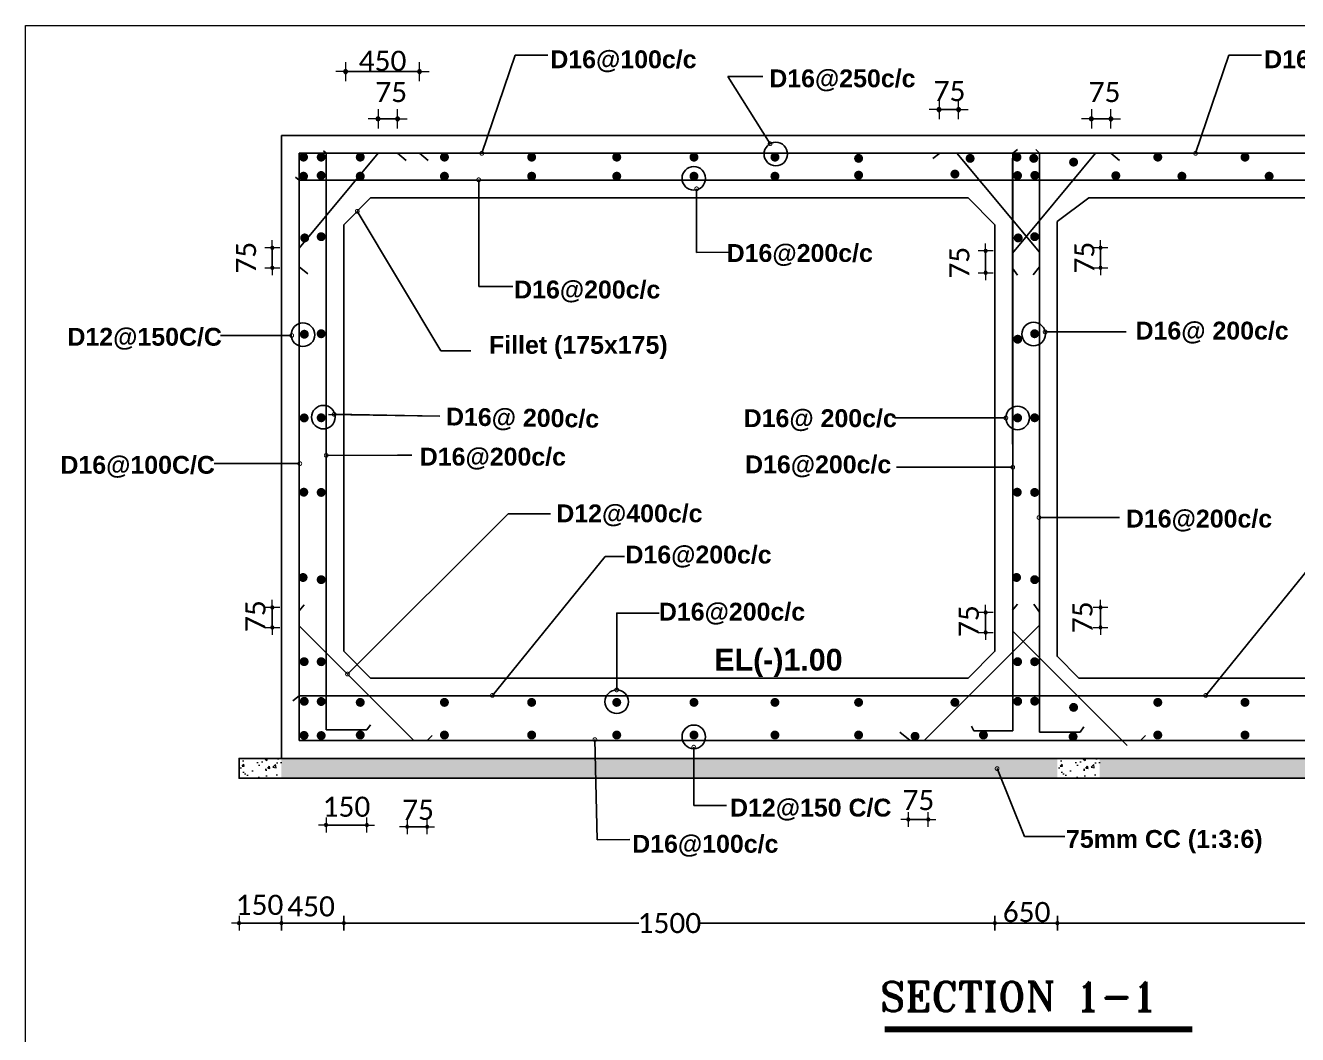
# Model space of a CAD drawing. Extents: x -545075 to 1728153, y -708141 to -305611.
# Drawn here: x 227677 to 248538, y -617406 to -600860 of the extents above; entities that cross this region are included whole.
import ezdxf

# ---------------------------------------------------------------- set-up
doc = ezdxf.new("R2010")
doc.units = 0
doc.header["$MEASUREMENT"] = 0
doc.layers.get('0').update_dxf_attribs({"linetype": 'CONTINUOUS'})
doc.layers.get('DEFPOINTS').update_dxf_attribs({"linetype": 'CONTINUOUS'})
doc.layers.add('Dim', color=7, linetype='CONTINUOUS', lineweight=9)
doc.layers.add('LINE', color=7, linetype='CONTINUOUS')
doc.styles.add('BIG', font='ROMANT.SHX')
doc.styles.add('cb', font='calibri.ttf')
doc.styles.add('Dim-1-8 M (Working)', font='arial.ttf', dxfattribs={"height": 200})
doc.styles.add('RB', font='sanssb__.ttf')
doc.dimstyles.new('Dim-1-100', dxfattribs={"dimtxt": 200, "dimasz": 325, "dimexe": 125, "dimexo": 125, "dimgap": 100, "dimtad": 1, "dimdec": 0, "dimzin": 3, "dimdsep": 46, "dimtxsty": 'Dim-1-8 M (Working)', "dimblk1": 'DOTSMALL', "dimblk2": 'DOTSMALL', "dimsah": 1, "dimcen": 10, "dimdle": 125.25, "dimclrd": 5, "dimclre": 5, "dimclrt": 5, "dimadec": 0, "dimazin": 0, "dimtfac": 1, "dimtdec": 0, "dimtix": 1, "dimtofl": 0, "dimtmove": 1, "dimatfit": 3, "dimldrblk": 'DOTSMALL', "dimfxl": 1, "dimfrac": 2, "dimtolj": 1, "dimtzin": 0, "dimarcsym": 0})
doc.dimstyles.new('FAHIM', dxfattribs={"dimscale": 0.6, "dimtxt": 150, "dimasz": 0.25, "dimexe": 0.18, "dimexo": 0.0625, "dimgap": 5, "dimtad": 1, "dimdec": 0, "dimrnd": 1, "dimzin": 12, "dimdsep": 46, "dimtxsty": 'cb', "dimblk1": 'FAHIM', "dimblk2": 'FAHIM', "dimsah": 1, "dimcen": -0.09, "dimse1": 1, "dimse2": 1, "dimclrd": 7, "dimclrt": 7, "dimadec": 0, "dimazin": 0, "dimtfac": 0.01, "dimtdec": 0, "dimtmove": 2, "dimatfit": 3, "dimldrblk": 'FAHIM', "dimfxl": 1, "dimtolj": 1, "dimtzin": 12, "dimarcsym": 0})

# ---------------------------------------------------------------- blocks, each defined once
blk = doc.blocks.new('FAHIM')
at = {"layer": 'Dim', "color": 7}
for p, q in [((-738, 0), (762, 0)), ((0, -750), (0, 750))]:
    blk.add_line(p, q, dxfattribs=at)
at = {"layer": 'Dim', "color": 7, "const_width": 150}
blk.add_lwpolyline([(-75, 0, 1), (75, 0, 1)], format="xyb", close=True, dxfattribs=at)
at = {"layer": 'Dim', "color": 7}
for points in [[(-148, -2, 1), (152, -2, 1)], [(-147, -1, 1), (153, -1, 1)]]:
    blk.add_lwpolyline(points, format="xyb", close=True, dxfattribs=at)
blk = doc.blocks.new('*D6')
at = {"layer": 'DEFPOINTS', "color": 0, "linetype": 'ByBlock', "lineweight": -2}
for p in [(232899, -611040), (243575, -611040), (243575, -615579)]:
    blk.add_point(p, dxfattribs=at)
at = {"layer": 'LINE', "color": 7, "linetype": 'ByBlock', "lineweight": -2}
for p, q in [((232899, -615579), (237735, -615579)), ((243575, -615579), (238739, -615579))]:
    blk.add_line(p, q, dxfattribs=at)
at = {"layer": 'LINE', "color": 7, "linetype": 'ByBlock', "lineweight": -2, "xscale": 0.162, "yscale": 0.162, "zscale": 0.162, "rotation": 180}
blk.add_blockref('FAHIM', (232899, -615579), dxfattribs=at)
at = {"layer": 'LINE', "color": 7, "linetype": 'ByBlock', "lineweight": -2, "xscale": 0.162, "yscale": 0.162, "zscale": 0.162}
blk.add_blockref('FAHIM', (243575, -615579), dxfattribs=at)
at = {"layer": 'LINE', "color": 7, "linetype": 'ByBlock', "lineweight": -2, "insert": (238237, -615579), "char_height": 156, "attachment_point": 5, "style": 'cb'}
blk.add_mtext('\\A1;{\\H2.115x;1500}', dxfattribs=at)
blk = doc.blocks.new('*D7')
at = {"layer": 'DEFPOINTS', "color": 0, "linetype": 'ByBlock', "lineweight": -2}
for p in [(232899, -611040), (231875, -612795), (232899, -615579)]:
    blk.add_point(p, dxfattribs=at)
at = {"layer": 'LINE', "color": 7, "linetype": 'ByBlock', "lineweight": -2}
blk.add_line((231875, -615579), (232899, -615579), dxfattribs=at)
at = {"layer": 'LINE', "color": 7, "linetype": 'ByBlock', "lineweight": -2, "xscale": 0.162, "yscale": 0.162, "zscale": 0.162, "rotation": 180}
blk.add_blockref('FAHIM', (231875, -615579), dxfattribs=at)
at = {"layer": 'LINE', "color": 7, "linetype": 'ByBlock', "lineweight": -2, "xscale": 0.162, "yscale": 0.162, "zscale": 0.162}
blk.add_blockref('FAHIM', (232899, -615579), dxfattribs=at)
at = {"layer": 'LINE', "color": 7, "linetype": 'ByBlock', "lineweight": -2, "insert": (232361, -615306), "char_height": 156, "attachment_point": 5, "style": 'cb'}
blk.add_mtext('\\A1;{\\H2.115x;450}', dxfattribs=at)
blk = doc.blocks.new('*D8')
at = {"layer": 'DEFPOINTS', "color": 0, "linetype": 'ByBlock', "lineweight": -2}
for p in [(243575, -611040), (244599, -611040), (244599, -615579)]:
    blk.add_point(p, dxfattribs=at)
at = {"layer": 'LINE', "color": 7, "linetype": 'ByBlock', "lineweight": -2}
blk.add_line((243575, -615579), (244599, -615579), dxfattribs=at)
at = {"layer": 'LINE', "color": 7, "linetype": 'ByBlock', "lineweight": -2, "xscale": 0.162, "yscale": 0.162, "zscale": 0.162, "rotation": 180}
blk.add_blockref('FAHIM', (243575, -615579), dxfattribs=at)
at = {"layer": 'LINE', "color": 7, "linetype": 'ByBlock', "lineweight": -2, "xscale": 0.162, "yscale": 0.162, "zscale": 0.162}
blk.add_blockref('FAHIM', (244599, -615579), dxfattribs=at)
at = {"layer": 'LINE', "color": 7, "linetype": 'ByBlock', "lineweight": -2, "insert": (244095, -615399), "char_height": 156, "attachment_point": 5, "style": 'cb'}
blk.add_mtext('\\A1;{\\H2.115x;650}', dxfattribs=at)
blk = doc.blocks.new('_DotSmall')
at = {"color": 0, "linetype": 'ByBlock', "const_width": 0.5}
blk.add_lwpolyline([(-0.0625, 0, 1), (0.0625, 0, 1)], format="xyb", close=True, dxfattribs=at)
blk = doc.blocks.new('*D9')
at = {"layer": 'DEFPOINTS', "color": 0, "linetype": 'ByBlock', "lineweight": -2}
for p in [(234138, -601617), (232928, -602170), (234138, -602957)]:
    blk.add_point(p, dxfattribs=at)
at = {"layer": 'LINE', "color": 7, "linetype": 'ByBlock', "lineweight": -2}
blk.add_line((232929, -601617), (234138, -601617), dxfattribs=at)
at = {"layer": 'LINE', "color": 7, "linetype": 'ByBlock', "lineweight": -2, "xscale": 0.21, "yscale": 0.21, "zscale": 0.21, "rotation": 180}
blk.add_blockref('FAHIM', (232928, -601617), dxfattribs=at)
at = {"layer": 'LINE', "color": 7, "linetype": 'ByBlock', "lineweight": -2, "xscale": 0.21, "yscale": 0.21, "zscale": 0.21}
blk.add_blockref('FAHIM', (234138, -601617), dxfattribs=at)
at = {"layer": 'LINE', "color": 7, "linetype": 'ByBlock', "lineweight": -2, "insert": (233533, -601442), "char_height": 180, "attachment_point": 5, "style": 'cb'}
blk.add_mtext('\\A1;{\\H1.833x;450}', dxfattribs=at)
blk = doc.blocks.new('*D10')
at = {"layer": 'DEFPOINTS', "color": 0, "linetype": 'ByBlock', "lineweight": -2}
for p in [(233779, -602392), (233459, -602699), (233779, -602948)]:
    blk.add_point(p, dxfattribs=at)
at = {"layer": 'LINE', "color": 7, "linetype": 'ByBlock', "lineweight": -2}
blk.add_line((233459, -602392), (233779, -602392), dxfattribs=at)
at = {"layer": 'LINE', "color": 7, "linetype": 'ByBlock', "lineweight": -2, "xscale": 0.21, "yscale": 0.21, "zscale": 0.21, "rotation": 180}
blk.add_blockref('FAHIM', (233459, -602392), dxfattribs=at)
at = {"layer": 'LINE', "color": 7, "linetype": 'ByBlock', "lineweight": -2, "xscale": 0.21, "yscale": 0.21, "zscale": 0.21}
blk.add_blockref('FAHIM', (233779, -602392), dxfattribs=at)
at = {"layer": 'LINE', "color": 7, "linetype": 'ByBlock', "lineweight": -2, "insert": (233675, -601954), "char_height": 180, "attachment_point": 5, "style": 'cb'}
blk.add_mtext('\\A1;{\\H1.833x;75}', dxfattribs=at)
blk = doc.blocks.new('*D11')
at = {"layer": 'DEFPOINTS', "color": 0, "linetype": 'ByBlock', "lineweight": -2}
for p in [(242979, -602240), (242659, -602547), (242979, -602796)]:
    blk.add_point(p, dxfattribs=at)
at = {"layer": 'LINE', "color": 7, "linetype": 'ByBlock', "lineweight": -2}
blk.add_line((242660, -602240), (242979, -602240), dxfattribs=at)
at = {"layer": 'LINE', "color": 7, "linetype": 'ByBlock', "lineweight": -2, "xscale": 0.21, "yscale": 0.21, "zscale": 0.21, "rotation": 180}
blk.add_blockref('FAHIM', (242659, -602240), dxfattribs=at)
at = {"layer": 'LINE', "color": 7, "linetype": 'ByBlock', "lineweight": -2, "xscale": 0.21, "yscale": 0.21, "zscale": 0.21}
blk.add_blockref('FAHIM', (242979, -602240), dxfattribs=at)
at = {"layer": 'LINE', "color": 7, "linetype": 'ByBlock', "lineweight": -2, "insert": (242831, -601937), "char_height": 180, "attachment_point": 5, "style": 'cb'}
blk.add_mtext('\\A1;{\\H1.833x;75}', dxfattribs=at)
blk = doc.blocks.new('*D12')
at = {"layer": 'DEFPOINTS', "color": 0, "linetype": 'ByBlock', "lineweight": -2}
for p in [(244281, -610403), (244281, -610730), (245307, -610730)]:
    blk.add_point(p, dxfattribs=at)
at = {"layer": 'LINE', "color": 7, "linetype": 'ByBlock', "lineweight": -2}
blk.add_line((245307, -610403), (245307, -610730), dxfattribs=at)
at = {"layer": 'LINE', "color": 7, "linetype": 'ByBlock', "lineweight": -2, "xscale": 0.162, "yscale": 0.162, "zscale": 0.162}
for p, rotation in [((245307, -610403), 90), ((245307, -610730), 270)]:
    blk.add_blockref('FAHIM', p, dxfattribs=dict(at, rotation=rotation))
at = {"layer": 'LINE', "color": 7, "linetype": 'ByBlock', "lineweight": -2, "insert": (245013, -610565), "char_height": 180, "attachment_point": 5, "rotation": 90, "style": 'cb'}
blk.add_mtext('\\A1;{\\H1.833x;75}', dxfattribs=at)
blk = doc.blocks.new('*D13')
at = {"layer": 'DEFPOINTS', "color": 0, "linetype": 'ByBlock', "lineweight": -2}
for p in [(230699, -610403), (230699, -610730), (231725, -610730)]:
    blk.add_point(p, dxfattribs=at)
at = {"layer": 'LINE', "color": 7, "linetype": 'ByBlock', "lineweight": -2}
blk.add_line((231725, -610403), (231725, -610730), dxfattribs=at)
at = {"layer": 'LINE', "color": 7, "linetype": 'ByBlock', "lineweight": -2, "xscale": 0.162, "yscale": 0.162, "zscale": 0.162}
for p, rotation in [((231725, -610403), 90), ((231725, -610730), 270)]:
    blk.add_blockref('FAHIM', p, dxfattribs=dict(at, rotation=rotation))
at = {"layer": 'LINE', "color": 7, "linetype": 'ByBlock', "lineweight": -2, "insert": (231449, -610545), "char_height": 180, "attachment_point": 5, "rotation": 90, "style": 'cb'}
blk.add_mtext('\\A1;{\\H1.833x;75}', dxfattribs=at)
blk = doc.blocks.new('*D14')
at = {"layer": 'DEFPOINTS', "color": 0, "linetype": 'ByBlock', "lineweight": -2}
for p in [(242155, -612853), (242482, -612853), (242155, -613879)]:
    blk.add_point(p, dxfattribs=at)
at = {"layer": 'LINE', "color": 7, "linetype": 'ByBlock', "lineweight": -2}
blk.add_line((242482, -613879), (242155, -613879), dxfattribs=at)
at = {"layer": 'LINE', "color": 7, "linetype": 'ByBlock', "lineweight": -2, "xscale": 0.162, "yscale": 0.162, "zscale": 0.162, "rotation": 180}
blk.add_blockref('FAHIM', (242155, -613879), dxfattribs=at)
at = {"layer": 'LINE', "color": 7, "linetype": 'ByBlock', "lineweight": -2, "xscale": 0.162, "yscale": 0.162, "zscale": 0.162}
blk.add_blockref('FAHIM', (242482, -613879), dxfattribs=at)
at = {"layer": 'LINE', "color": 7, "linetype": 'ByBlock', "lineweight": -2, "insert": (242320, -613563), "char_height": 180, "attachment_point": 5, "style": 'cb'}
blk.add_mtext('\\A1;{\\H1.833x;75}', dxfattribs=at)
blk = doc.blocks.new('*D15')
at = {"layer": 'DEFPOINTS', "color": 0, "linetype": 'ByBlock', "lineweight": -2}
for p in [(233937, -612972), (234264, -612972), (233937, -613998)]:
    blk.add_point(p, dxfattribs=at)
at = {"layer": 'LINE', "color": 7, "linetype": 'ByBlock', "lineweight": -2}
blk.add_line((234264, -613998), (233937, -613998), dxfattribs=at)
at = {"layer": 'LINE', "color": 7, "linetype": 'ByBlock', "lineweight": -2, "xscale": 0.162, "yscale": 0.162, "zscale": 0.162, "rotation": 180}
blk.add_blockref('FAHIM', (233937, -613998), dxfattribs=at)
at = {"layer": 'LINE', "color": 7, "linetype": 'ByBlock', "lineweight": -2, "xscale": 0.162, "yscale": 0.162, "zscale": 0.162}
blk.add_blockref('FAHIM', (234264, -613998), dxfattribs=at)
at = {"layer": 'LINE', "color": 7, "linetype": 'ByBlock', "lineweight": -2, "insert": (234115, -613723), "char_height": 180, "attachment_point": 5, "style": 'cb'}
blk.add_mtext('\\A1;{\\H1.833x;75}', dxfattribs=at)
blk = doc.blocks.new('*D16')
at = {"layer": 'DEFPOINTS', "color": 0, "linetype": 'ByBlock', "lineweight": -2}
for p in [(244281, -604505), (244281, -604833), (245307, -604833)]:
    blk.add_point(p, dxfattribs=at)
at = {"layer": 'LINE', "color": 7, "linetype": 'ByBlock', "lineweight": -2}
blk.add_line((245307, -604506), (245307, -604833), dxfattribs=at)
at = {"layer": 'LINE', "color": 7, "linetype": 'ByBlock', "lineweight": -2, "xscale": 0.162, "yscale": 0.162, "zscale": 0.162}
for p, rotation in [((245307, -604505), 90), ((245307, -604833), 270)]:
    blk.add_blockref('FAHIM', p, dxfattribs=dict(at, rotation=rotation))
at = {"layer": 'LINE', "color": 7, "linetype": 'ByBlock', "lineweight": -2, "insert": (245042, -604667), "char_height": 180, "attachment_point": 5, "rotation": 90, "style": 'cb'}
blk.add_mtext('\\A1;{\\H1.833x;75}', dxfattribs=at)
blk = doc.blocks.new('*D17')
at = {"layer": 'DEFPOINTS', "color": 0, "linetype": 'ByBlock', "lineweight": -2}
for p in [(230699, -604505), (230699, -604833), (231725, -604833)]:
    blk.add_point(p, dxfattribs=at)
at = {"layer": 'LINE', "color": 7, "linetype": 'ByBlock', "lineweight": -2}
blk.add_line((231725, -604506), (231725, -604833), dxfattribs=at)
at = {"layer": 'LINE', "color": 7, "linetype": 'ByBlock', "lineweight": -2, "xscale": 0.162, "yscale": 0.162, "zscale": 0.162}
for p, rotation in [((231725, -604505), 90), ((231725, -604833), 270)]:
    blk.add_blockref('FAHIM', p, dxfattribs=dict(at, rotation=rotation))
at = {"layer": 'LINE', "color": 7, "linetype": 'ByBlock', "lineweight": -2, "insert": (231295, -604669), "char_height": 180, "attachment_point": 5, "rotation": 90, "style": 'cb'}
blk.add_mtext('\\A1;{\\H1.833x;75}', dxfattribs=at)
blk = doc.blocks.new('*D18')
at = {"layer": 'DEFPOINTS', "color": 0, "linetype": 'ByBlock', "lineweight": -2}
for p in [(232606, -612411), (233276, -612411), (232606, -613970)]:
    blk.add_point(p, dxfattribs=at)
at = {"layer": 'LINE', "color": 7, "linetype": 'ByBlock', "lineweight": -2}
blk.add_line((233276, -613970), (232606, -613970), dxfattribs=at)
at = {"layer": 'LINE', "color": 7, "linetype": 'ByBlock', "lineweight": -2, "xscale": 0.162, "yscale": 0.162, "zscale": 0.162, "rotation": 180}
blk.add_blockref('FAHIM', (232606, -613970), dxfattribs=at)
at = {"layer": 'LINE', "color": 7, "linetype": 'ByBlock', "lineweight": -2, "xscale": 0.162, "yscale": 0.162, "zscale": 0.162}
blk.add_blockref('FAHIM', (233276, -613970), dxfattribs=at)
at = {"layer": 'LINE', "color": 7, "linetype": 'ByBlock', "lineweight": -2, "insert": (232941, -613672), "char_height": 180, "attachment_point": 5, "style": 'cb'}
blk.add_mtext('\\A1;{\\H1.833x;150}', dxfattribs=at)
blk = doc.blocks.new('*D19')
at = {"layer": 'DEFPOINTS', "color": 0, "linetype": 'ByBlock', "lineweight": -2}
for p in [(231180, -615458), (231180, -615579), (231875, -615458)]:
    blk.add_point(p, dxfattribs=at)
at = {"layer": 'LINE', "color": 7, "linetype": 'ByBlock', "lineweight": -2}
blk.add_line((231875, -615579), (231180, -615579), dxfattribs=at)
at = {"layer": 'LINE', "color": 7, "linetype": 'ByBlock', "lineweight": -2, "xscale": 0.162, "yscale": 0.162, "zscale": 0.162, "rotation": 180}
blk.add_blockref('FAHIM', (231180, -615579), dxfattribs=at)
at = {"layer": 'LINE', "color": 7, "linetype": 'ByBlock', "lineweight": -2, "xscale": 0.162, "yscale": 0.162, "zscale": 0.162}
blk.add_blockref('FAHIM', (231875, -615579), dxfattribs=at)
at = {"layer": 'LINE', "color": 7, "linetype": 'ByBlock', "lineweight": -2, "insert": (231515, -615281), "char_height": 180, "attachment_point": 5, "style": 'cb'}
blk.add_mtext('\\A1;{\\H1.833x;150}', dxfattribs=at)
blk = doc.blocks.new('*D20')
at = {"layer": 'DEFPOINTS', "color": 0, "linetype": 'ByBlock', "lineweight": -2}
for p in [(245477, -602392), (245157, -602699), (245477, -602948)]:
    blk.add_point(p, dxfattribs=at)
at = {"layer": 'LINE', "color": 7, "linetype": 'ByBlock', "lineweight": -2}
blk.add_line((245158, -602392), (245477, -602392), dxfattribs=at)
at = {"layer": 'LINE', "color": 7, "linetype": 'ByBlock', "lineweight": -2, "xscale": 0.21, "yscale": 0.21, "zscale": 0.21, "rotation": 180}
blk.add_blockref('FAHIM', (245157, -602392), dxfattribs=at)
at = {"layer": 'LINE', "color": 7, "linetype": 'ByBlock', "lineweight": -2, "xscale": 0.21, "yscale": 0.21, "zscale": 0.21}
blk.add_blockref('FAHIM', (245477, -602392), dxfattribs=at)
at = {"layer": 'LINE', "color": 7, "linetype": 'ByBlock', "lineweight": -2, "insert": (245373, -601954), "char_height": 180, "attachment_point": 5, "style": 'cb'}
blk.add_mtext('\\A1;{\\H1.833x;75}', dxfattribs=at)
blk = doc.blocks.new('*D21')
at = {"layer": 'DEFPOINTS', "color": 0, "linetype": 'ByBlock', "lineweight": -2}
for p in [(242397, -610485), (242397, -610812), (243423, -610812)]:
    blk.add_point(p, dxfattribs=at)
at = {"layer": 'LINE', "color": 7, "linetype": 'ByBlock', "lineweight": -2}
blk.add_line((243423, -610485), (243423, -610812), dxfattribs=at)
at = {"layer": 'LINE', "color": 7, "linetype": 'ByBlock', "lineweight": -2, "xscale": 0.162, "yscale": 0.162, "zscale": 0.162}
for p, rotation in [((243423, -610485), 90), ((243423, -610812), 270)]:
    blk.add_blockref('FAHIM', p, dxfattribs=dict(at, rotation=rotation))
at = {"layer": 'LINE', "color": 7, "linetype": 'ByBlock', "lineweight": -2, "insert": (243147, -610627), "char_height": 180, "attachment_point": 5, "rotation": 90, "style": 'cb'}
blk.add_mtext('\\A1;{\\H1.833x;75}', dxfattribs=at)
blk = doc.blocks.new('*D22')
at = {"layer": 'DEFPOINTS', "color": 0, "linetype": 'ByBlock', "lineweight": -2}
for p in [(243256, -604557), (242397, -604914), (243423, -604914)]:
    blk.add_point(p, dxfattribs=at)
at = {"layer": 'LINE', "color": 7, "linetype": 'ByBlock', "lineweight": -2}
blk.add_line((243423, -604557), (243423, -604914), dxfattribs=at)
at = {"layer": 'LINE', "color": 7, "linetype": 'ByBlock', "lineweight": -2, "xscale": 0.162, "yscale": 0.162, "zscale": 0.162}
for p, rotation in [((243423, -604557), 90), ((243423, -604914), 270)]:
    blk.add_blockref('FAHIM', p, dxfattribs=dict(at, rotation=rotation))
at = {"layer": 'LINE', "color": 7, "linetype": 'ByBlock', "lineweight": -2, "insert": (242993, -604751), "char_height": 180, "attachment_point": 5, "rotation": 90, "style": 'cb'}
blk.add_mtext('\\A1;{\\H1.833x;75}', dxfattribs=at)
blk = doc.blocks.new('*D25')
at = {"layer": 'DEFPOINTS', "color": 0, "linetype": 'ByBlock', "lineweight": -2}
for p in [(244602, -611040), (255279, -611040), (255279, -615579)]:
    blk.add_point(p, dxfattribs=at)
at = {"layer": 'LINE', "color": 7, "linetype": 'ByBlock', "lineweight": -2}
for p, q in [((244603, -615579), (249439, -615579)), ((255279, -615579), (250442, -615579))]:
    blk.add_line(p, q, dxfattribs=at)
at = {"layer": 'LINE', "color": 7, "linetype": 'ByBlock', "lineweight": -2, "xscale": 0.162, "yscale": 0.162, "zscale": 0.162, "rotation": 180}
blk.add_blockref('FAHIM', (244602, -615579), dxfattribs=at)
at = {"layer": 'LINE', "color": 7, "linetype": 'ByBlock', "lineweight": -2, "xscale": 0.162, "yscale": 0.162, "zscale": 0.162}
blk.add_blockref('FAHIM', (255279, -615579), dxfattribs=at)
at = {"layer": 'LINE', "color": 7, "linetype": 'ByBlock', "lineweight": -2, "insert": (249941, -615579), "char_height": 156, "attachment_point": 5, "style": 'cb'}
blk.add_mtext('\\A1;{\\H2.115x;1500}', dxfattribs=at)

msp = doc.modelspace()

# ---------------------------------------------------------------- hatches: boundary and pattern name
at = {"layer": 'LINE', "lineweight": 5}
h = msp.add_hatch(dxfattribs=at)
h.set_pattern_fill('AR-CONC', color=0, scale=58.5, style=0)
h.set_pattern_definition([(50, (24663.47, -614413.75), (419.5972, -36.71), [43.875, -482.625]), (355, (24663.47, -614413.75), (-81.1695, 440.0324), [35.1, -386.1]), (100.4514, (24698.43, -614416.8), (338.428, 403.3221), [37.288, -410.1681]), (46.1842, (24663.47, -614296.75), (624.336, -96.8286), [65.8125, -723.9375]), (96.6356, (24715.5, -614304.8), (546.7777, 569.859), [55.932, -615.2521]), (351.1842, (24663.5, -614296.75), (546.7772, 569.8594), [52.65, -579.15]), (21, (24721.97, -614326), (349.1906, -235.53205), [43.875, -482.625]), (326, (24721.97, -614326), (142.3395, 424.2128), [35.1, -386.1]), (71.4514, (24751.07, -614345.63), (491.5302, 188.68034), [37.288, -410.1681]), (37.5, (24663.47, -614413.75), (7.11352, 194.7429), [0, -381.42, 0, -391.95, 0, -387.5625]), (7.5, (24663.47, -614413.75), (153.89568, 230.73085), [0, -223.47, 0, -372.645, 0, -147.7125]), (327.5, (24533.01, -614413.75), (312.28613, -13.1946), [0, -146.25, 0, -456.3, 0, -605.475]), (317.5, (24474.5, -614413.75), (341.1639, 58.5614), [0, -190.125, 0, -303.03, 0, -429.975])])
edge = h.paths.add_edge_path()
edge.add_line((231874.956, -613204.196), (231180.178, -613204.196))
edge.add_line((231180.178, -613204.196), (231180.178, -612876.98))
edge.add_line((231180.178, -612876.98), (231874.956, -612876.98))
h = msp.add_hatch(dxfattribs=at)
h.set_pattern_fill('AR-CONC', color=0, scale=58.5, style=0)
h.set_pattern_definition([(50, (-181433.28, 643023.44), (419.59721, -36.71), [43.875, -482.625]), (355, (-181433.28, 643023.44), (-81.16953, 440.0324), [35.1, -386.1]), (100.4514, (-181398.3, 643020.4), (338.42799, 403.32213), [37.28801, -410.16814]), (46.1842, (-181433.3, 643140.44), (624.33601, -96.82862), [65.8125, -723.9375]), (96.6356, (-181381.25, 643132.4), (546.77768, 569.85895), [55.93202, -615.2521]), (351.1842, (-181433.3, 643140.44), (546.77724, 569.85938), [52.65, -579.15]), (21, (-181374.78, 643111.2), (349.190625, -235.53205), [43.875, -482.625]), (326, (-181374.78, 643111.2), (142.33947, 424.21278), [35.1, -386.1]), (71.4514, (-181345.68, 643091.56), (491.53024, 188.68034), [37.28801, -410.16814]), (37.5, (-181433.28, 643023.44), (7.113515, 194.742904), [0, -381.42, 0, -391.95, 0, -387.5625]), (7.5, (-181433.28, 643023.44), (153.89568, 230.73085), [0, -223.47, 0, -372.645, 0, -147.7125]), (327.5, (-181563.73, 643023.44), (312.286125, -13.1946), [0, -146.25, 0, -456.3, 0, -605.475]), (317.5, (-181622.23, 643023.44), (341.16391, 58.561415), [0, -190.125, 0, -303.03, 0, -429.975])])
h.paths.add_polyline_path([(231874.956, -612876.98), (231874.956, -613204.196), (244598.706, -613204.196), (244598.706, -612876.98)])
h = msp.add_hatch(dxfattribs=at)
h.set_pattern_fill('AR-CONC', color=0, scale=58.5, style=0)
h.set_pattern_definition([(50, (38082, -614413.75), (419.5972, -36.71), [43.875, -482.625]), (355, (38082, -614413.75), (-81.1695, 440.0324), [35.1, -386.1]), (100.4514, (38116.96, -614416.8), (338.428, 403.3221), [37.288, -410.1681]), (46.1842, (38082, -614296.75), (624.336, -96.8286), [65.8125, -723.9375]), (96.6356, (38134, -614304.8), (546.7777, 569.859), [55.932, -615.2521]), (351.1842, (38082, -614296.75), (546.7772, 569.8594), [52.65, -579.15]), (21, (38140.5, -614326), (349.1906, -235.53205), [43.875, -482.625]), (326, (38140.5, -614326), (142.3395, 424.2128), [35.1, -386.1]), (71.4514, (38169.6, -614345.63), (491.5302, 188.68034), [37.288, -410.1681]), (37.5, (38082, -614413.75), (7.11352, 194.7429), [0, -381.42, 0, -391.95, 0, -387.5625]), (7.5, (38082, -614413.75), (153.89568, 230.73085), [0, -223.47, 0, -372.645, 0, -147.7125]), (327.5, (37951.54, -614413.75), (312.28613, -13.1946), [0, -146.25, 0, -456.3, 0, -605.475]), (317.5, (37893.04, -614413.75), (341.1639, 58.5614), [0, -190.125, 0, -303.03, 0, -429.975])])
edge = h.paths.add_edge_path()
edge.add_line((244598.706, -612876.98), (245293.483, -612876.98))
edge.add_line((245293.483, -612876.98), (245293.483, -613204.196))
edge.add_line((245293.483, -613204.196), (244598.706, -613204.196))
h = msp.add_hatch(dxfattribs=at)
h.set_pattern_fill('AR-CONC', color=0, scale=58.5, style=0)
h.set_pattern_definition([(50, (38082, -124153.26), (419.5972, -36.71), [43.875, -482.625]), (355, (38082, -124153.26), (-81.16953, 440.0324), [35.1, -386.1]), (100.4514, (38116.96, -124156.3), (338.428, 403.32213), [37.288, -410.16814]), (46.1842, (38082, -124036.26), (624.336, -96.8286), [65.8125, -723.9375]), (96.6356, (38134, -124044.3), (546.7777, 569.85895), [55.932, -615.2521]), (351.1842, (38082, -124036.26), (546.7772, 569.8594), [52.65, -579.15]), (21, (38140.5, -124065.5), (349.19063, -235.53205), [43.875, -482.625]), (326, (38140.5, -124065.5), (142.33947, 424.21278), [35.1, -386.1]), (71.4514, (38169.6, -124085.13), (491.53024, 188.68034), [37.288, -410.16814]), (37.5, (38082, -124153.26), (7.113515, 194.742904), [0, -381.42, 0, -391.95, 0, -387.5625]), (7.5, (38082, -124153.26), (153.89568, 230.73085), [0, -223.47, 0, -372.645, 0, -147.7125]), (327.5, (37951.54, -124153.26), (312.286125, -13.1946), [0, -146.25, 0, -456.3, 0, -605.475]), (317.5, (37893.04, -124153.26), (341.16391, 58.56141), [0, -190.125, 0, -303.03, 0, -429.975])])
h.paths.add_polyline_path([(256283.917, -613204.196), (256283.917, -612876.98), (245293.483, -612876.98), (245293.483, -613204.196)])

# ---------------------------------------------------------------- linework, layer by layer
at = {"color": 7, "linetype": 'ByBlock', "lineweight": 20}
msp.add_lwpolyline([(227676.672, -636426), (227676.672, -600860.018), (277972, -600860.018), (277972, -636426), (227676.672, -636426)], close=True, dxfattribs=at)
at = {"layer": 'LINE', "color": 0, "linetype": 'ByBlock', "lineweight": -2}
for p, q in [((244598.706, -602664.272), (231874.956, -602664.272)), ((231874.956, -602664.272), (231874.956, -612876.98)), ((244598.706, -602664.272), (231874.956, -602664.272)), ((256296.976, -602664.272), (243573.226, -602664.272)), ((256296.976, -602664.272), (243573.226, -602664.272)), ((243867.456, -602956.772), (243946.314, -602894.994)), ((244306.206, -602956.772), (244244.2, -602895.889)), ((244306.206, -602956.772), (232167.456, -602956.772)), ((232167.456, -602956.772), (232167.456, -612584.48)), ((232167.456, -604510.838), (233459.211, -602956.772)), ((232606.206, -602956.772), (232566.443, -602917.729)), ((232606.206, -602956.772), (232606.206, -612411.316)), ((242948.483, -602956.772), (244306.206, -604578.794)), ((256004.476, -602956.772), (243865.726, -602956.772)), ((243865.726, -604592.644), (245225.479, -602956.772)), ((243865.726, -603038.578), (243867.456, -612428.118)), ((243867.456, -612428.118), (243867.456, -602956.772)), ((244304.476, -612445.382), (244306.206, -602956.772)), ((244304.476, -603038.578), (244304.476, -612445.382)), ((232167.456, -603395.522), (232104.349, -603348.576)), ((244306.206, -603395.522), (232167.456, -603395.522)), ((256004.476, -603395.522), (243865.726, -603395.522)), ((232898.706, -604126.772), (233337.456, -603688.022)), ((243136.206, -603688.022), (233337.456, -603688.022)), ((243136.206, -603688.022), (243574.956, -604126.772)), ((244598.706, -604075.549), (245117.532, -603688.022)), ((254834.476, -603688.022), (245117.532, -603688.022)), ((232898.706, -604126.772), (232898.706, -611121.98)), ((243574.956, -604126.772), (243573.226, -611123.71)), ((243574.956, -611121.98), (243574.956, -604126.772)), ((244598.706, -604075.549), (244596.976, -611203.786)), ((244598.706, -611205.516), (244598.706, -604075.549)), ((232167.456, -610704.088), (234047.847, -612584.48)), ((242416.631, -612584.48), (244306.206, -610694.905)), ((243865.726, -610785.894), (245746.118, -612666.286)), ((232898.706, -611121.98), (233337.456, -611560.73)), ((243136.206, -611560.73), (243574.956, -611121.98)), ((244596.976, -611203.786), (244953.919, -611560.73)), ((233337.456, -611560.73), (243136.206, -611560.73)), ((244953.919, -611560.73), (254834.476, -611560.73)), ((232167.456, -611853.23), (232061.138, -611934.295)), ((232167.456, -611853.23), (244306.206, -611853.23)), ((243865.726, -611853.23), (255933.842, -611853.23)), ((232606.206, -612411.316), (233276.347, -612411.316)), ((233276.347, -612411.316), (233333.631, -612328.378)), ((243227.752, -612428.118), (243193.616, -612350.543)), ((243867.456, -612428.118), (243227.752, -612428.118)), ((244304.485, -612445.382), (244974.626, -612445.382)), ((244974.626, -612445.382), (245031.91, -612362.443)), ((232167.456, -612584.48), (256004.476, -612584.48)), ((243865.726, -612584.48), (256004.476, -612584.48)), ((231874.956, -612876.98), (231180.178, -612876.98)), ((231874.956, -612876.98), (244598.706, -612876.98)), ((243573.226, -612876.98), (256296.976, -612876.98)), ((231874.956, -613204.196), (256283.917, -613204.196))]:
    msp.add_line(p, q, dxfattribs=at)
at = {"layer": 'LINE', "color": 0}
for p, q in [((233778.846, -602956.772), (233920.653, -603073.218)), ((234138.257, -602956.772), (234280.064, -603073.218)), ((242674.264, -602956.772), (242556.848, -603042.177)), ((245477.116, -602956.772), (245618.923, -603073.218)), ((232167.456, -604815.228), (232309.263, -604931.674)), ((243865.726, -604838.908), (243945.32, -604955.354)), ((244306.206, -604816.526), (244202.39, -604950.546)), ((232167.456, -610460.572), (232247.664, -610361.613)), ((243865.726, -610449.477), (243945.934, -610350.518)), ((244306.206, -610478.582), (244211.576, -610350.673)), ((239979.247, -612460.114), (239967.826, -612458.284)), ((242186.413, -612584.48), (242018.317, -612445.205)), ((234264.282, -612584.48), (234349, -612501.585)), ((245962.552, -612584.48), (246047.271, -612501.585))]:
    msp.add_line(p, q, dxfattribs=at)
at = {"layer": 'LINE', "color": 0, "linetype": 'ByBlock', "lineweight": -2, "const_width": 73.125}
for points in [[(232200.488, -603019.239, 1), (232273.613, -603019.239, 1)], [(232490.063, -603019.239, 1), (232563.188, -603019.239, 1)], [(233130.638, -603019.239, 1), (233203.763, -603019.239, 1)], [(234511.238, -603019.239, 1), (234584.363, -603019.239, 1)], [(235941.563, -603019.239, 1), (236014.688, -603019.239, 1)], [(237336.788, -603019.239, 1), (237409.913, -603019.239, 1)], [(238603.313, -603019.239, 1), (238676.438, -603019.239, 1)], [(239931.263, -603019.239, 1), (240004.388, -603019.239, 1)], [(241303.088, -603039.714, 1), (241376.213, -603039.714, 1)], [(243132.096, -603039.714, 1), (243205.221, -603039.714, 1)], [(243900.488, -603019.239, 1), (243973.613, -603019.239, 1)], [(244175.438, -603039.714, 1), (244248.563, -603039.714, 1)], [(244828.909, -603101.045, 1), (244902.034, -603101.045, 1)], [(246209.509, -603019.239, 1), (246282.634, -603019.239, 1)], [(247639.834, -603019.239, 1), (247712.959, -603019.239, 1)], [(232200.488, -603332.214, 1), (232273.613, -603332.214, 1)], [(232489.487, -603320.432, 1), (232562.612, -603320.432, 1)], [(233130.638, -603332.214, 1), (233203.763, -603332.214, 1)], [(234511.238, -603332.214, 1), (234584.363, -603332.214, 1)], [(235941.563, -603332.214, 1), (236014.688, -603332.214, 1)], [(237336.788, -603332.214, 1), (237409.913, -603332.214, 1)], [(238603.313, -603332.214, 1), (238676.438, -603332.214, 1)], [(239931.263, -603332.214, 1), (240004.388, -603332.214, 1)], [(241303.088, -603314.664, 1), (241376.213, -603314.664, 1)], [(242882.588, -603297.114, 1), (242955.713, -603297.114, 1)], [(243909.474, -603321.102, 1), (243982.599, -603321.102, 1)], [(244193.769, -603317.589, 1), (244266.894, -603317.589, 1)], [(245521.183, -603322.833, 1), (245594.308, -603322.833, 1)], [(246605.461, -603332.214, 1), (246678.586, -603332.214, 1)], [(248035.786, -603332.214, 1), (248108.911, -603332.214, 1)], [(232256.248, -604380.389, 1), (232256.248, -604307.264, 1)], [(232490.063, -604323.789, 1), (232563.188, -604323.789, 1)], [(243956.248, -604380.389, 1), (243956.248, -604307.264, 1)], [(244190.063, -604323.789, 1), (244263.188, -604323.789, 1)], [(232250.398, -605959.889, 1), (232250.398, -605886.764, 1)], [(232490.063, -605914.989, 1), (232563.188, -605914.989, 1)], [(243948.668, -606041.695, 1), (243948.668, -605968.57, 1)], [(244190.063, -605914.989, 1), (244263.188, -605914.989, 1)], [(232247.473, -607331.714, 1), (232247.473, -607258.589, 1)], [(232490.063, -607292.664, 1), (232563.188, -607292.664, 1)], [(243947.473, -607331.714, 1), (243947.473, -607258.589, 1)], [(244190.063, -607292.664, 1), (244263.188, -607292.664, 1)], [(232241.623, -608550.047, 1), (232241.623, -608476.922, 1)], [(232490.063, -608516.847, 1), (232563.188, -608516.847, 1)], [(243941.623, -608550.047, 1), (243941.623, -608476.922, 1)], [(244190.063, -608516.847, 1), (244263.188, -608516.847, 1)], [(232229.923, -609948.197, 1), (232229.923, -609875.072, 1)], [(232490.063, -609947.172, 1), (232563.188, -609947.172, 1)], [(243929.923, -609948.197, 1), (243929.923, -609875.072, 1)], [(244190.063, -609947.172, 1), (244263.188, -609947.172, 1)], [(232247.473, -611328.797, 1), (232247.473, -611255.672, 1)], [(232490.063, -611292.672, 1), (232563.188, -611292.672, 1)], [(243947.473, -611328.797, 1), (243947.473, -611255.672, 1)], [(244190.063, -611292.672, 1), (244263.188, -611292.672, 1)], [(244189.944, -611939.097, 1), (244263.069, -611939.097, 1)], [(232212.188, -611942.022, 1), (232285.313, -611942.022, 1)], [(232490.063, -611944.947, 1), (232563.188, -611944.947, 1)], [(233130.638, -611959.572, 1), (233203.763, -611959.572, 1)], [(234511.238, -611959.572, 1), (234584.363, -611959.572, 1)], [(235941.563, -611959.572, 1), (236014.688, -611959.572, 1)], [(237336.788, -611959.572, 1), (237409.913, -611959.572, 1)], [(238603.313, -611959.572, 1), (238676.438, -611959.572, 1)], [(239931.263, -611959.572, 1), (240004.388, -611959.572, 1)], [(241303.088, -611959.572, 1), (241376.213, -611959.572, 1)], [(242882.588, -611959.572, 1), (242955.713, -611959.572, 1)], [(243912.188, -611942.022, 1), (243985.313, -611942.022, 1)], [(244828.909, -612041.378, 1), (244902.034, -612041.378, 1)], [(246209.509, -611959.572, 1), (246282.634, -611959.572, 1)], [(247639.834, -611959.572, 1), (247712.959, -611959.572, 1)], [(232209.263, -612500.697, 1), (232282.388, -612500.697, 1)], [(232490.063, -612503.622, 1), (232563.188, -612503.622, 1)], [(233130.638, -612494.847, 1), (233203.763, -612494.847, 1)], [(234511.238, -612494.847, 1), (234584.363, -612494.847, 1)], [(235941.563, -612494.847, 1), (236014.688, -612494.847, 1)], [(237336.788, -612494.847, 1), (237409.913, -612494.847, 1)], [(238603.313, -612494.847, 1), (238676.438, -612494.847, 1)], [(239931.263, -612494.847, 1), (240004.388, -612494.847, 1)], [(241303.088, -612494.847, 1), (241376.213, -612494.847, 1)], [(242228.85, -612515.366, 1), (242301.975, -612515.366, 1)], [(243350.135, -612494.847, 1), (243423.26, -612494.847, 1)], [(244820.824, -612521.206, 1), (244893.949, -612521.206, 1)], [(246209.509, -612494.847, 1), (246282.634, -612494.847, 1)], [(247639.834, -612494.847, 1), (247712.959, -612494.847, 1)]]:
    msp.add_lwpolyline(points, format="xyb", close=True, dxfattribs=at)
at = {"layer": 'LINE', "color": 0, "linetype": 'ByBlock', "lineweight": -2}
for points in [[(244399.191, -605885.036), (245729.678, -605885.036)], [(232647.578, -607237.751), (234471.766, -607265.52)], [(243754.343, -607295.151), (241929.944, -607295.151)], [(237373.351, -611754.742), (237373.351, -610495.272), (238069.58, -610495.272)], [(231874.956, -613204.196), (231180.178, -613204.196), (231180.178, -612876.98), (231874.956, -612876.98)]]:
    msp.add_lwpolyline(points, dxfattribs=at)
at = {"layer": 'LINE', "const_width": 96}
msp.add_lwpolyline([(241768.711, -617319.513), (246811.192, -617319.513)], dxfattribs=at)
at = {"layer": 'LINE', "color": 0, "linetype": 'ByBlock', "lineweight": -2}
for centre in [(239981.487, -602968.922), (238636.951, -603367.314), (232227.348, -605931.763), (244209.343, -605920.485), (232563.357, -607282.405), (243947.473, -607295.151), (237373.351, -611947.872), (238636.951, -612524.097)]:
    msp.add_circle(centre, 193.129, dxfattribs=at)

# ---------------------------------------------------------------- texts
at = {"layer": 'LINE', "color": 0, "linetype": 'ByBlock', "lineweight": -2, "style": 'RB'}
for s, height, p in [('D16@100c/c', 292.5, (236284.332, -601561.157)), ('D16@100c/c', 292.5, (247990.332, -601561.157)), ('D16@250c/c', 292.5, (239874.825, -601873.802)), ('D16@200c/c', 292.5, (239176.005, -604737.285)), ('D16@200c/c', 292.5, (235690.588, -605336.027)), ('D12@150C/C', 292.5, (228365.417, -606110.968)), ('D16@ 200c/c', 292.5, (245881.541, -606009.833)), ('Fillet (175x175)', 292.5, (235278.756, -606243.263)), ('D16@ 200c/c', 292.5, (239455.241, -607445.748)), ('D16@100C/C', 292.5, (228250.139, -608210.686)), ('D16@200c/c', 292.5, (234143.269, -608076.581)), ('D16@200c/c', 292.5, (239477.652, -608202.709)), ('D12@400c/c', 292.5, (236382.229, -609006.145)), ('D16@200c/c', 292.5, (245723.674, -609092.361)), ('D16@200c/c', 292.5, (237515.57, -609682.219)), ('D16@200c/c', 292.5, (238064.829, -610618.268)), ('EL(-)1.00', 356.4844, (238974.076, -611437.764)), ('D12@150 C/C', 292.5, (239231.078, -613831.39)), ('D16@100c/c', 292.5, (237627.061, -614424.157)), ('75mm CC (1:3:6)', 292.5, (244740.688, -614344.481))]:
    msp.add_text(s, height=height, dxfattribs=at).set_placement(p)
msp.add_text('D16@ 200c/c', height=292.5, rotation=359.127875, dxfattribs=at).set_placement((234571.666, -607417.654))
at = {"layer": 'LINE', "style": 'BIG'}
msp.add_text('SECTION 1-1', height=480, dxfattribs=at).set_placement((241692.31, -617022.169))

# ---------------------------------------------------------------- dimensions: what is measured, and where the dimension line sits
at = {"layer": 'LINE', "color": 0, "linetype": 'ByBlock', "lineweight": -2}
dim = msp.add_linear_dim(base=(234138.257, -601617.491), p1=(232928.362, -602170.411), p2=(234138.257, -602956.772), text='{\\H1.833x;450}', dimstyle='FAHIM', override={"dimtxt": 300, "dimasz": 0.35, "dimgap": 10}, dxfattribs=at)
dim.commit()
dim.dimension.update_dxf_attribs({"geometry": '*D9', "text_midpoint": (233533.309, -601442.461)})
for base, p1, p2, text, override, picture, middle in [((233778.846, -602392.208), (233459.211, -602699.333), (233778.846, -602948.233), '{\\H1.833x;75}', {"dimtxt": 300, "dimasz": 0.35, "dimgap": 10}, '*D10', (233674.563, -601954.446)), ((242978.948, -602240.304), (242659.313, -602547.429), (242978.948, -602796.33), '{\\H1.833x;75}', {"dimtxt": 300, "dimasz": 0.35, "dimgap": 10}, '*D11', (242830.716, -601937.142)), ((245477.116, -602392.208), (245157.481, -602699.333), (245477.116, -602948.233), '{\\H1.833x;75}', {"dimtxt": 300, "dimasz": 0.35, "dimgap": 10}, '*D20', (245372.833, -601954.446)), ((232898.706, -615579.049), (231874.956, -612795.173), (232898.706, -611040.173), '{\\H2.115x;450}', {"dimtxt": 260, "dimasz": 0.27, "dimgap": 10}, '*D7', (232360.849, -615305.873)), ((243574.956, -615579.049), (232898.706, -611040.173), (243574.956, -611040.173), '{\\H2.115x;1500}', {"dimtxt": 260, "dimasz": 0.27, "dimgap": 10}, '*D6', (238236.831, -615579.049)), ((244598.706, -615579.049), (243574.956, -611040.173), (244598.706, -611040.173), '{\\H2.115x;650}', {"dimtxt": 260, "dimasz": 0.27, "dimgap": 10}, '*D8', (244095.227, -615398.696)), ((255278.694, -615579.049), (244602.444, -611040.173), (255278.694, -611040.173), '{\\H2.115x;1500}', {"dimtxt": 260, "dimasz": 0.27, "dimgap": 10}, '*D25', (249940.569, -615579.049)), ((232606.206, -613969.963), (233276.347, -612411.316), (232606.206, -612411.316), '{\\H1.833x;150}', {"dimtxt": 300, "dimasz": 0.27, "dimgap": 10}, '*D18', (232940.875, -613671.658)), ((242155.219, -613878.83), (242482.436, -612852.68), (242155.219, -612852.68), '{\\H1.833x;75}', {"dimtxt": 300, "dimasz": 0.27, "dimgap": 10}, '*D14', (242319.809, -613562.577)), ((233937.065, -613998.032), (234264.282, -612971.883), (233937.065, -612971.883), '{\\H1.833x;75}', {"dimtxt": 300, "dimasz": 0.27, "dimgap": 10}, '*D15', (234114.848, -613722.873)), ((231180.178, -615579.049), (231874.956, -615457.549), (231180.178, -615457.549), '{\\H1.833x;150}', {"dimtxt": 300, "dimasz": 0.27, "dimgap": 10}, '*D19', (231514.986, -615280.744))]:
    dim = msp.add_linear_dim(base=base, p1=p1, p2=p2, text=text, dimstyle='FAHIM', override=override, dxfattribs=at)
    dim.commit()
    dim.dimension.update_dxf_attribs({"geometry": picture, "text_midpoint": middle, "dimtype": 160})
for base, p1, p2, picture, middle in [((231724.812, -604832.681), (230698.662, -604505.464), (230698.662, -604832.681), '*D17', (231294.564, -604669.073)), ((243423.082, -604914.487), (243256.109, -604557.001), (242396.932, -604914.487), '*D22', (242992.834, -604750.879)), ((245307.207, -604832.681), (244281.057, -604505.464), (244281.057, -604832.681), '*D16', (245041.908, -604667.121)), ((231724.812, -610730.051), (230698.662, -610402.835), (230698.662, -610730.051), '*D13', (231448.536, -610545.406)), ((243423.082, -610811.858), (242396.932, -610484.641), (242396.932, -610811.858), '*D21', (243146.806, -610627.212)), ((245307.207, -610730.051), (244281.057, -610402.835), (244281.057, -610730.051), '*D12', (245012.682, -610564.536))]:
    dim = msp.add_linear_dim(base=base, p1=p1, p2=p2, angle=90, text='{\\H1.833x;75}', dimstyle='FAHIM', override={"dimtxt": 300, "dimasz": 0.27, "dimgap": 10}, dxfattribs=at)
    dim.commit()
    dim.dimension.update_dxf_attribs({"geometry": picture, "text_midpoint": middle, "dimtype": 160})

# ---------------------------------------------------------------- leaders
for points, override in [([(235160, -602956.772), (235707.888, -601347.818), (236242.968, -601346.282)], {"dimasz": 125, "dimtad": 0, "dimclrd": 0, "dimfxl": 0.18, "dimarcsym": 1}), ([(246866, -602956.772), (247413.888, -601347.818), (247948.968, -601346.282)], {"dimasz": 125, "dimtad": 0, "dimclrd": 0, "dimfxl": 0.18, "dimarcsym": 1}), ([(239887.938, -602799.962), (239194.44, -601694.888), (239769.872, -601694.888)], {"dimasz": 125, "dimtad": 0, "dimclrd": 0, "dimfxl": 0.18, "dimarcsym": 1}), ([(235109.48, -603390.532), (235110.304, -605138.073), (235671.194, -605139.807)], {"dimasz": 125, "dimtad": 0, "dimclrd": 0, "dimfxl": 0.18, "dimarcsym": 1}), ([(238682.87, -603538.798), (238682.367, -604580.957), (239217.447, -604579.42)], {"dimasz": 125, "dimtad": 0, "dimclrd": 0, "dimfxl": 0.18, "dimarcsym": 1}), ([(233118.081, -603907.397), (234486.152, -606195.178), (234983.402, -606195.178)], {"dimasz": 125, "dimtad": 0, "dimclrd": 0, "dimfxl": 0.18, "dimarcsym": 1}), ([(232043.044, -605943.964), (231579.998, -605943.14), (230876.829, -605943.279)], {"dimasz": 125, "dimtad": 0, "dimclrd": 0, "dimfxl": 0.18, "dimarcsym": 1}), ([(244399.191, -605885.036), (245729.678, -605885.036)], {"dimasz": 125, "dimtad": 0, "dimclrd": 0}), ([(232739.371, -607236.332), (234471.766, -607265.52)], {"dimasz": 125, "dimtad": 0, "dimclrd": 0}), ([(243754.343, -607295.151), (241929.944, -607295.151)], {"dimasz": 125, "dimtad": 0, "dimclrd": 0}), ([(232609.466, -607909.331), (234011.857, -607908.507), (233775.681, -607908.646)], {"dimasz": 125, "dimtad": 0, "dimclrd": 0, "dimfxl": 0.18, "dimarcsym": 1}), ([(232175.896, -608043.682), (230773.505, -608042.858), (231009.68, -608042.997)], {"dimasz": 125, "dimtad": 0, "dimclrd": 0, "dimfxl": 0.18, "dimarcsym": 1}), ([(243867.456, -608104.743), (241960.842, -608104.743)], {"dimasz": 125, "dimtad": 0, "dimclrd": 0}), ([(232957.889, -611494.667), (235590.435, -608868.67), (236286.665, -608868.67)], {"dimasz": 125, "dimtad": 0, "dimclrd": 0, "dimfxl": 0.18, "dimarcsym": 1}), ([(244297.994, -608928.2), (245618.857, -608928.2)], {"dimasz": 125, "dimtad": 0, "dimclrd": 0}), ([(235334.298, -611845.315), (237185.587, -609568.889), (237500.568, -609568.889)], {"dimasz": 125, "dimtad": 0, "dimclrd": 0, "dimfxl": 0.18, "dimarcsym": 1}), ([(247032.568, -611845.315), (248883.858, -609568.889), (249198.839, -609568.889)], {"dimasz": 125, "dimtad": 0, "dimclrd": 0, "dimfxl": 0.18, "dimarcsym": 1}), ([(237373.351, -611754.742), (237373.351, -610495.272), (238069.58, -610495.272)], {"dimasz": 125, "dimtad": 0, "dimclrd": 0, "dimfxl": 0.18, "dimarcsym": 1}), ([(237015.338, -612569.682), (237050.618, -614210.818), (237585.698, -614209.282)], {"dimasz": 125, "dimtad": 0, "dimclrd": 0, "dimfxl": 0.18, "dimarcsym": 1}), ([(238637.196, -612694.037), (238638.019, -613649.577), (239173.099, -613648.04)], {"dimasz": 125, "dimtad": 0, "dimclrd": 0, "dimfxl": 0.18, "dimarcsym": 1}), ([(243611.16, -613045.256), (244058.842, -614156.217), (244719.45, -614160.469)], {"dimasz": 125, "dimtad": 0, "dimclrd": 0})]:
    msp.add_leader(points, dimstyle='Dim-1-100', override=override, dxfattribs=at)

doc.saveas('drawing.dxf')
